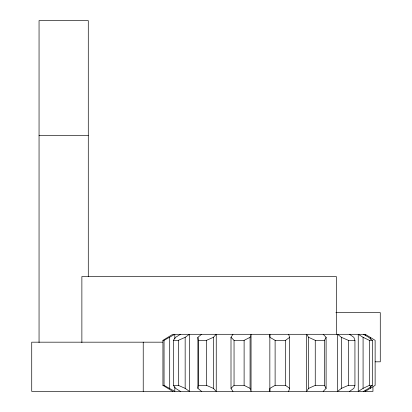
<?xml version="1.0" encoding="UTF-8"?>
<svg xmlns="http://www.w3.org/2000/svg" width="412" height="412" viewBox="0 0 412 412"><rect width="100%" height="100%" fill="white"/><g stroke="black" fill="none" stroke-linecap="round" stroke-linejoin="round"><path stroke-width="0.62" d="M201.556 391.4L197.904 388.377L198.306 385.359L198.306 340.343L197.904 337.32L201.556 334.297M250.079 337.32L251.052 334.297L251.052 391.4L250.079 388.377L250.079 337.32L244.11 340.343L234.047 340.343L231.003 337.32L232.955 334.297M288.601 391.4L289.662 388.377L289.662 337.32L288.601 334.297M349.5 334.297L353.851 337.32L354.938 340.343L354.938 385.359L353.851 388.377L349.5 391.4M323.173 391.4L326.103 388.377L324.46 385.359L324.46 340.343L326.103 337.32L323.173 334.297M324.46 385.359L315.252 385.359L308.645 388.377L306.61 391.4L306.61 334.297L308.645 337.32L315.252 340.343L324.46 340.343M180.435 391.4L175.636 388.377L173.334 385.359L173.334 340.343L175.636 337.32L180.435 334.297M198.306 340.343L206.474 340.343L213.385 337.32L216.243 334.297L216.243 391.4L213.385 388.377L206.474 385.359L198.306 385.359M232.955 391.4L231.003 388.377L234.047 385.359L244.11 385.359L250.079 388.377M363.575 334.297L368.694 337.32L372.34 340.343L372.34 385.359L368.694 388.377L363.575 391.4M354.938 385.359L348.351 385.359L341.368 388.377L337.655 391.4L337.655 334.297L341.368 337.32L348.351 340.343L354.938 340.343M289.662 388.377L285.542 385.359L275.113 385.359L269.886 388.377L269.845 391.4L269.845 334.297L269.886 337.32L275.113 340.343L285.542 340.343L289.662 337.32M173.334 340.343L178.36 340.343L185.158 337.32L189.469 334.297L189.469 391.4L185.158 388.377L178.36 385.359L173.334 385.359M172.798 391.4L162.931 385.359L162.931 340.343L172.798 334.297L365.264 334.297L375.126 340.343L375.126 385.359L365.264 391.4L365.264 390.118M372.34 385.359L369.379 385.359L363.08 388.377L358.249 391.4L358.249 334.297L363.08 337.32L369.379 340.343L372.34 340.343M162.931 340.343L164.048 340.343L174.806 334.297L174.806 338.788M39.052 135.46L88.281 135.46M335.878 312.595L380.271 312.595L380.271 361.818L375.157 361.818M162.658 342.176L31.729 342.176L31.729 391.4L372.948 391.4L372.948 386.925M162.931 385.359L164.048 385.359L174.806 391.4L174.806 386.909M370.476 337.32L370.476 339.236M370.476 386.461L370.476 388.377M369.379 340.343L369.379 385.359M365.264 334.297L365.264 335.579M363.08 337.32L363.08 388.377M348.351 340.343L348.351 385.359M341.368 337.32L341.368 388.377M336.336 334.292L336.336 276.54L81.875 276.54L81.875 342.635M326.103 337.32L326.103 388.377M315.252 340.343L315.252 385.359M308.645 337.32L308.645 388.377M285.542 340.343L285.542 385.359M275.113 340.343L275.113 385.359M244.11 340.343L244.11 385.359M234.047 340.343L234.047 385.359M231.003 337.32L231.003 388.377M213.385 337.32L213.385 388.377M206.474 340.343L206.474 385.359M197.904 337.32L197.904 388.377M185.158 337.32L185.158 388.377M178.36 340.343L178.36 385.359M169.703 337.32L169.703 388.377M164.048 340.343L164.048 385.359M143.227 342.176L143.227 391.4M88.281 276.653L88.281 20.6L39.052 20.6L39.052 342.526"/></g></svg>
